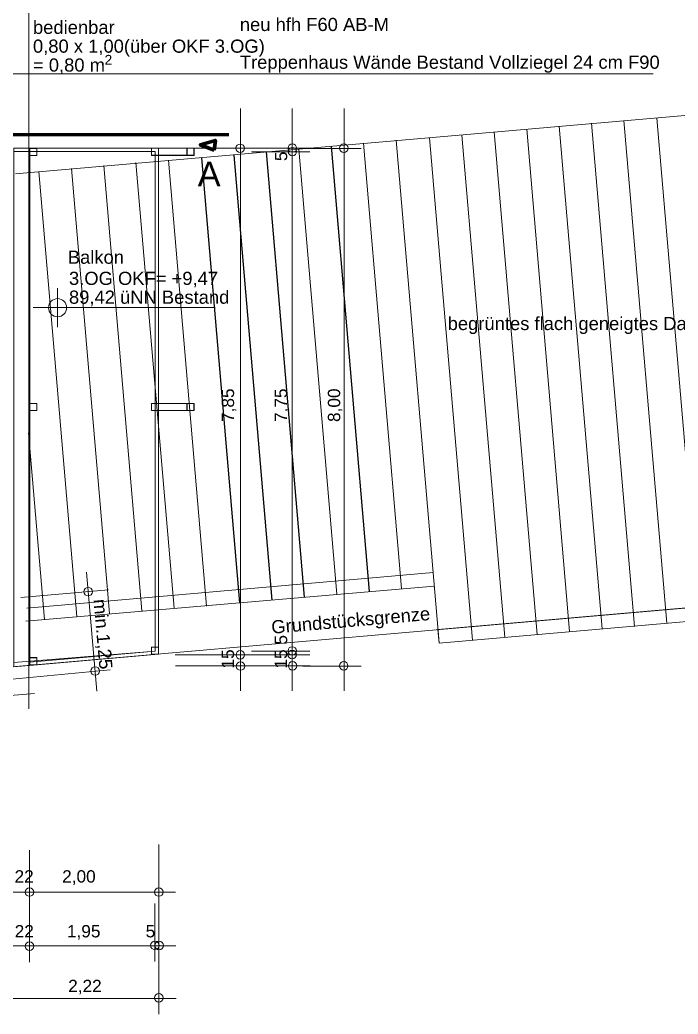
# Model space of a CAD drawing. Header units: millimetres. Extents: x 1501 to 41669, y -35 to 29713.
# Drawn here: x 16788 to 26954, y 2596 to 17959 of the extents above; entities that cross this region are included whole.
import ezdxf

# ---------------------------------------------------------------- set-up
doc = ezdxf.new("R2010")
doc.units = ezdxf.units.MM
doc.header["$LTSCALE"] = 50
doc.linetypes.add('PDF_564-4_176-4_70-6_176-4', pattern=[987.8, 564.4, -176.4, 70.6, -176.4])
for name, color, linetype in [('05_Linien_stark', 7, 'Continuous'), ('06_Linien_fein', 3, 'Continuous'), ('07_Bemassung', 6, 'Continuous'), ('08_Schnittlinie', 1, 'Continuous'), ('10_Text', 7, 'Continuous')]:
    doc.layers.add(name, color=color, linetype=linetype)
doc.styles.add('PLAN', font='arial.ttf')

msp = doc.modelspace()

# ---------------------------------------------------------------- linework, layer by layer
at = {"layer": '05_Linien_stark', "lineweight": 15}
for p, q in [((13679, 17125), (26571, 17125)), ((17371, 13812), (17371, 13212)), ((16991, 13513), (19802, 13513)), ((18155, 9150), (16802, 9032)), ((21265, 8205), (20365, 8205)), ((21264, 8149), (20365, 8149)), ((20444, 7976), (19190, 7976)), ((21270, 7976), (20370, 7976)), ((22059, 7975), (21160, 7975)), ((16938, 4233), (16938, 5132)), ((16938, 3397), (16938, 4297))]:
    msp.add_line(p, q, dxfattribs=at)
at = {"layer": '05_Linien_stark', "lineweight": 211}
msp.add_lwpolyline([(19788, 15946), (19573, 16031), (19808, 16096)], close=True, dxfattribs=at)
at = {"layer": '05_Linien_stark', "lineweight": 20}
for points in [[(16695, 15976), (16695, 7963), (18929, 8156), (18929, 15976)], [(16697, 15927), (16697, 8030), (18879, 8206), (18879, 15927)], [(16940, 15926), (16940, 8037), (18880, 8206), (18880, 15926)], [(16941, 15975), (16941, 7985), (18930, 8156), (18930, 15975)], [(18820, 15976), (19478, 15976), (19478, 15867), (18820, 15867)], [(18821, 15975), (19479, 15975), (19479, 15866), (18821, 15866)], [(18820, 12032), (19481, 12032), (19481, 11923), (18820, 11923)], [(18821, 12031), (19481, 12031), (19481, 11921), (18821, 11921)]]:
    msp.add_lwpolyline(points, close=True, dxfattribs=at)
at = {"layer": '05_Linien_stark', "lineweight": 18}
msp.add_lwpolyline([(30805, 8988), (23264, 8329), (23245, 8537), (30787, 9197)], close=True, dxfattribs=at)
msp.add_circle((17370, 13512), 140, dxfattribs=at)
at = {"layer": '06_Linien_fein', "lineweight": 9}
for p, q in [((16924, 7311), (16924, 21782)), ((27290, 8685), (26628, 16443)), ((25780, 8552), (25118, 16316)), ((26278, 8587), (25615, 16363)), ((26779, 8639), (26116, 16405)), ((23776, 8377), (23115, 16135)), ((24277, 8422), (23616, 16177)), ((24776, 8460), (24113, 16227)), ((25279, 8508), (24617, 16271)), ((22183, 9128), (21597, 16008)), ((22186, 9128), (21599, 16008)), ((22684, 9171), (22097, 16054)), ((23264, 8333), (22602, 16099)), ((20180, 8951), (19593, 15827)), ((20183, 8951), (19596, 15827)), ((20681, 8994), (20095, 15868)), ((20684, 8994), (20098, 15868)), ((21179, 9038), (20592, 15919)), ((21182, 9038), (20595, 15919)), ((21682, 9084), (21095, 15963)), ((21685, 9084), (21098, 15963)), ((18671, 8828), (18084, 15708)), ((19169, 8871), (18581, 15755)), ((19669, 8902), (19082, 15790)), ((19672, 8902), (19085, 15790)), ((17666, 8738), (17079, 15619)), ((18170, 8785), (17583, 15663)), ((17169, 8694), (16923, 11580)), ((16893, 8868), (23173, 9418)), ((16882, 8669), (23189, 9207)), ((5166, 6517), (17014, 7553))]:
    msp.add_line(p, q, dxfattribs=at)
at = {"layer": '07_Bemassung', "lineweight": 9}
msp.add_line((16719, 15580), (30131, 16753), dxfattribs=at)
at = {"layer": '07_Bemassung', "lineweight": 15}
for p, q in [((20194, 7592), (20194, 16589)), ((20994, 7592), (20994, 16589)), ((21794, 7592), (21794, 16589)), ((20440, 15975), (19186, 15975)), ((21266, 15976), (20366, 15976)), ((21267, 15921), (20367, 15921)), ((22060, 15974), (21161, 15974)), ((16665, 7960), (38271, 9851)), ((17976, 7587), (17815, 9424)), ((20441, 8150), (19187, 8150)), ((3920, 6544), (18185, 7917)), ((18934, 2596), (18934, 5217)), ((5268, 4480), (19189, 4480)), ((18873, 3408), (18873, 4308)), ((5267, 3652), (19199, 3652)), ((5273, 2839), (19201, 2839))]:
    msp.add_line(p, q, dxfattribs=at)
at = {"layer": '07_Bemassung', "lineweight": 20}
for points in [[(16940, 15975), (17049, 15975), (17049, 15866), (16940, 15866)], [(16940, 15975), (17049, 15975), (17049, 15866), (16940, 15866)], [(16940, 15974), (17050, 15974), (17050, 15865), (16940, 15865)], [(16940, 15974), (17050, 15974), (17050, 15865), (16940, 15865)], [(18820, 15976), (18929, 15976), (18929, 15867), (18820, 15867)], [(18821, 15975), (18930, 15975), (18930, 15866), (18821, 15866)], [(19366, 15975), (19475, 15975), (19475, 15866), (19366, 15866)], [(19369, 15975), (19478, 15975), (19478, 15866), (19369, 15866)], [(19370, 15975), (19480, 15975), (19480, 15866), (19370, 15866)], [(16941, 12030), (17050, 12030), (17050, 11921), (16941, 11921)], [(16941, 12030), (17050, 12030), (17050, 11921), (16941, 11921)], [(18820, 12032), (18930, 12032), (18930, 11923), (18820, 11923)], [(18821, 12033), (18931, 12033), (18931, 11923), (18821, 11923)], [(18821, 12031), (18930, 12031), (18930, 11921), (18821, 11921)], [(18822, 12031), (18931, 12031), (18931, 11922), (18822, 11922)], [(19367, 12031), (19477, 12031), (19477, 11921), (19367, 11921)], [(19371, 12032), (19480, 12032), (19480, 11922), (19371, 11922)], [(19372, 12031), (19481, 12031), (19481, 11921), (19372, 11921)], [(18821, 8267), (18930, 8267), (18930, 8158), (18821, 8158)], [(16941, 8105), (17050, 8105), (17050, 7995), (16941, 7995)], [(16942, 8103), (17051, 8103), (17051, 7994), (16942, 7994)]]:
    msp.add_lwpolyline(points, close=True, dxfattribs=at)
at = {"layer": '07_Bemassung', "lineweight": 18}
for centre in [(20191, 15975), (20996, 15979), (20997, 15924), (21790, 15978), (17842, 9124), (20192, 8149), (20994, 8153), (20995, 8208), (20196, 7975), (21000, 7979), (21789, 7979), (17950, 7898), (16937, 4483), (18934, 4483), (18934, 4483), (16937, 3647), (18872, 3658), (18939, 3656), (18934, 2847), (18934, 2847)]:
    msp.add_circle(centre, 65.8, dxfattribs=at)
at = {"layer": '08_Schnittlinie', "linetype": 'PDF_564-4_176-4_70-6_176-4', "lineweight": 70}
msp.add_line((20015, 16182), (13144, 16182), dxfattribs=at)

# ---------------------------------------------------------------- texts
at = {"layer": '07_Bemassung', "style": 'PLAN'}
for s, height, p in [('5', 190, (20916, 15777)), ('7,85', 190.5, (20096, 11746)), ('7,75', 190.5, (20916, 11746)), ('8,00', 190.5, (21735, 11746)), ('15', 190.5, (20096, 7936))]:
    msp.add_text(s, height=height, rotation=90, dxfattribs=at).set_placement(p)
for s, height, p in [('22', 190.5, (16706, 4629)), ('2,00', 190.5, (17441, 4629)), ('1,95', 190.5, (17515, 3782)), ('5', 190, (18731, 3782)), ('2,22', 190.5, (17534, 2936))]:
    msp.add_text(s, height=height, dxfattribs=at).set_placement(p)
at = {"layer": '10_Text', "style": 'PLAN'}
for s, height, p in [('neu hfh F60 AB-M', 203.2, (20185, 17787)), ('bedienbar', 203.2, (16990, 17743)), ('0,80 x 1,00(über OKF 3.OG)', 203.2, (16990, 17452)), ('= 0,80 m', 203.2, (16990, 17160)), ('2', 152, (18096, 17266)), ('Treppenhaus Wände Bestand Vollziegel 24 cm F90', 203.2, (20185, 17204)), ('A', 381, (19534, 15386)), ('Balkon', 203.2, (17528, 14191)), ('3.OG OKF= +9,47', 203.2, (17546, 13864)), ('89,42 üNN Bestand', 203.2, (17546, 13573)), ('begrüntes flach geneigtes Dach geplant', 203.2, (23395, 13166)), ('40 22', 190.5, (16338, 3782))]:
    msp.add_text(s, height=height, dxfattribs=at).set_placement(p)
for s, height, rotation, p in [('min.1,25', 203.2, 275, (17924, 9002)), ('Grundstücksgrenze', 203.2, 5, (20680, 8473)), ('15 5', 190.5, 90, (20916, 7936))]:
    msp.add_text(s, height=height, rotation=rotation, dxfattribs=at).set_placement(p)

doc.saveas('drawing.dxf')
